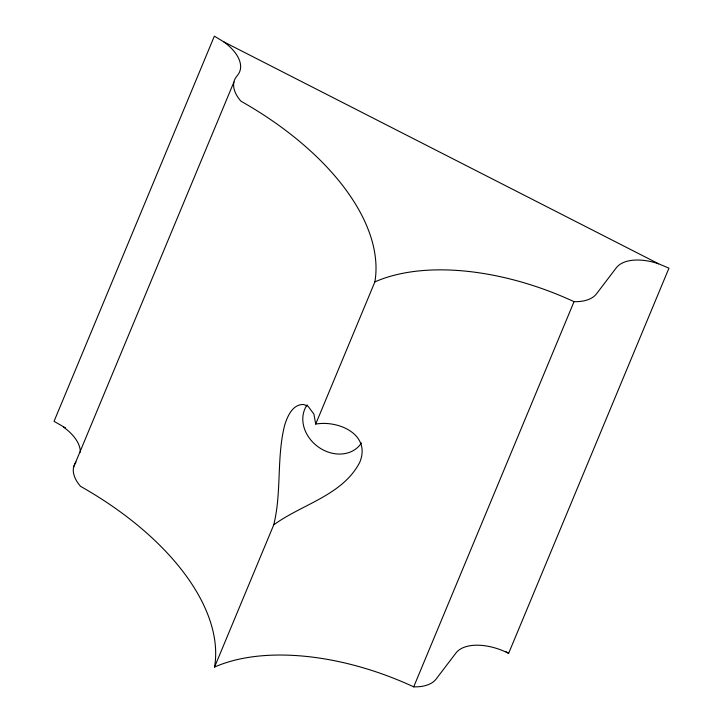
<?xml version="1.0" encoding="UTF-8"?>
<svg xmlns="http://www.w3.org/2000/svg" width="723" height="723" viewBox="0 0 723 723"><rect width="100%" height="100%" fill="white"/><g stroke="black" fill="none" stroke-linecap="round" stroke-linejoin="round"><path stroke-width="1.08" d="M273.737 524.871C281.825 492.173 276.43 457.822 284.654 425.214C287.456 416.294 292.535 404.103 303.705 404.491L308.079 406.29L313.899 414.089L315.698 424.076C339.087 420.027 371.315 434.812 359.683 462.449C342.548 495.418 301.834 504.256 273.737 524.871L214.55 667.067A198.97 108.333 22.6 0 1 413.701 686.85A43.109 23.47 22.6 0 0 436.132 679.051L455.951 653.014A43.109 23.47 22.6 0 1 508.63 653.357L668.956 268.179L658.599 263.796L223.741 41.835L214.37 36.15L54.044 421.328L65.495 427.889M73.574 467.248L233.909 82.07M315.698 424.076L374.885 281.889A248.712 135.418 22.6 0 0 240.886 101.157A43.109 23.47 22.6 0 1 236.294 76.9L237.948 74.722A43.109 23.47 22.6 0 0 223.741 41.835M413.701 686.85L574.035 301.672A43.109 23.47 22.6 0 0 596.457 293.872L616.285 267.835A43.109 23.47 22.6 0 1 658.599 263.796M505.757 651.559L508.63 653.357M361.41 442.964A33.159 27.537 37.3 0 1 318.545 447.139A33.159 27.537 37.3 0 1 307.176 404.844M75.96 462.087A43.109 23.47 22.6 0 0 80.551 486.344A248.712 135.418 22.6 0 1 214.55 667.067M374.885 281.889A198.97 108.333 22.6 0 1 574.035 301.672M63.416 427.013A43.109 23.47 22.6 0 1 80.298 452.2"/></g></svg>
